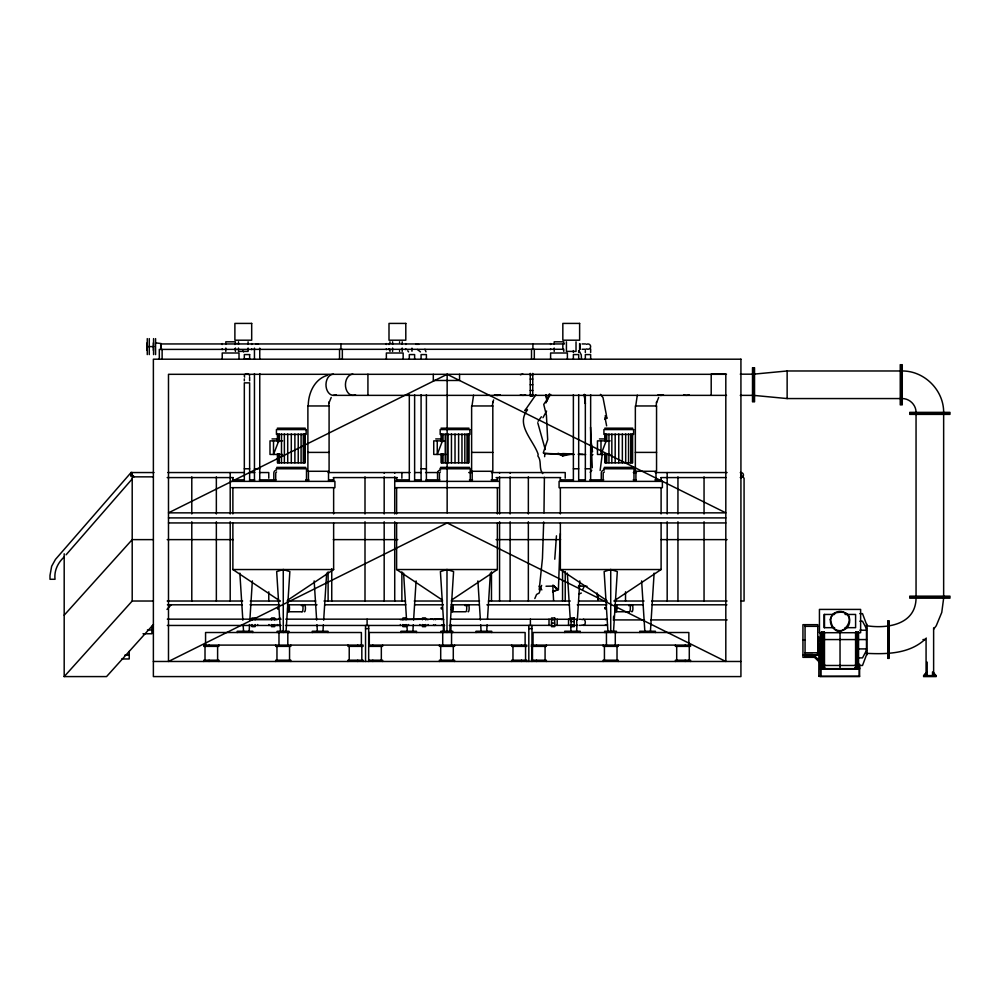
<?xml version="1.0" encoding="UTF-8"?>
<svg xmlns="http://www.w3.org/2000/svg" width="1000" height="1000" viewBox="0 0 1000 1000"><rect width="100%" height="100%" fill="white"/><g stroke="black" fill="none" stroke-linecap="round" stroke-linejoin="round"><path stroke-width="1.5" d="M537.75 422.738L545.262 449.55M560.337 533.688L558.413 589.587L552.562 591.862M543.675 521.95L542.45 558.475L539.2 589.763M543.987 512.863L544.4 477.312M544.637 456.688L544.788 453.713M818.512 638.237L818.525 636.812M249.175 630.988L249.575 624.738M249.862 620.075L252.35 580.925M286.087 630.988L289.85 571.587L283.263 569.538L276.663 571.587L280.438 630.988M322.987 630.988L323.375 624.825M323.675 620.225L326.662 573.112M412.912 630.988L413.3 624.738M413.6 620.075L416.087 580.925M449.812 630.988L453.587 571.587L446.987 569.538L440.4 571.587L444.162 630.988M486.725 630.988L487.113 624.825M487.5 618.8L490.4 573.112M576.638 630.988L577.038 624.738M577.337 620.075L579.812 580.925M613.55 630.988L617.312 571.587L610.725 569.538L604.138 571.587L607.9 630.988M650.45 630.988L654.125 573.112M554.763 559.2L556.45 535.825M308.25 405.962C308.212 393.225 314.488 378.938 327.65 375.25M328.725 405.962L329.1 401.85M471.987 405.962L473.575 395.175M492.45 405.962L492.837 401.85M613.45 618.488L613.663 616.237M635.712 405.962L637.3 395.175M656.188 405.962L656.575 401.85M818.512 640.875L818.512 642.513L818.512 636.6M916.05 598.175C915.662 624.513 887.7 628.95 866.875 625.763M943.65 598.175L941.762 612.45L936.25 625.763L933.625 629.188M818.512 640.375L818.512 638.75M602.312 453.875L600.138 470.475M329.012 402.85L331.213 397.463M492.738 402.85L493.587 399.95M656.475 402.85L658.675 397.463M547.463 400L549.425 394.2M288.4 607.513L288.65 609.188L288.325 608.475M541.638 585.413L539.2 593.025L536.575 594.45L534.825 598.55M546 402.887L549.225 394.188M278.738 440.875L273.512 454.45L273.512 440.875M442.463 440.875L437.25 454.45L437.25 440.875M606.2 440.875L600.988 454.45L600.988 440.875M527.525 409.875C515.337 424.825 533.5 440.225 538.15 454.288L537.9 456C541.975 461.175 538.513 468.537 542.75 473.612M546.587 411.062L542.962 417.7M582.575 589.663L584.538 585.862M866.475 650.425L862.513 657.887L858.55 657.887M415.75 344.3L418.675 344.312M550.7 394.387L543.737 404.412L546.425 415.3L547.675 439.712L543.288 452.8L543.925 453.462M538.1 421.3L541.375 416.775M535.862 394.787L524.775 410.712L526.75 409.025M279.812 617.75L278.7 618.862M590.2 472.312L591.788 470.262M64.188 557C57.925 562.6 53.975 570.775 55.038 579.275L50 579.275L50 575.388L51.662 566.237L55.462 559.412L130.3 473.413L134.1 476.725M66.087 554.812L132.2 478.913M64.188 615.188L132.2 539.625L153.375 539.625M153.438 624.487L106.55 676.587L64.188 676.587L132.2 601.025L132.2 476.85M166.988 609.425L171.15 604.8M926.275 672.588L923.55 676.587L936.15 676.587L933.425 672.588M927.175 671.95L923.55 675.588L936.15 675.588L932.525 671.95L932.525 675.588M926.338 638.075C910.738 653.75 887.562 654.362 866.875 653.363M130.9 475.112L131.25 472.55M287.688 600.175L333.638 569.538L333.638 523.188M451.413 600.175L497.375 569.538L497.375 523.188M613.875 601.025L661.1 569.538L661.1 523.188M604.825 419.263L606.838 418.2L606.138 413.75L603 397.575L600.462 394.375M447.15 374.312L168.487 512.85L725.812 512.85L447.15 374.312L447.15 512.85M133.038 476.325L133.825 476.488M824.513 667.062L822.038 668.125L824.975 668.125M578.862 594.012L581.35 593.05M276.55 471.962L275.712 472.912L275.7 478.85M552.888 591.225L558.413 589.587L553.875 586.112L546.013 586.213M440.425 471.938L439.45 472.912L439.438 478.85M580.562 585.675L578.375 586.112L587.013 586.25M740.925 472.55L740.275 472.638A2.525 2.525 0 0 1 743.45 475.075A2.525 2.525 0 0 1 740.275 477.5L740.925 477.587M277.175 625.35L279.538 625.037M590.562 454.938L592.925 454.675M755.05 374.025L787.138 370.975L900.7 370.975M604.362 471.925L603.175 472.912L603.162 478.85M574.15 454.487L544.325 453.425L562.062 454.588L562.7 455.925L573.387 453.725L563.925 454.65L562.7 455.925L557.863 453.6M578.538 454.425L585.65 454.525M160.725 343.95L564.45 343.95M582.1 343.95L585.662 343.95M148.125 346.6L153.725 346.6M562.888 349.263L159.325 349.412L159.325 359.2M582.1 349.263L585.662 349.263M726.5 374.175L711.2 374.175L711.2 395.363M740.275 374.175L752.513 374.175M530.25 374.913L532.762 374.913M530.25 379.075L532.762 379.075M530.25 384.762L532.762 384.762M530.25 390.45L532.762 390.45M530.25 394.625L532.762 394.625M333.387 395.363L726.5 395.363M740.275 395.363L752.513 395.363M755.05 395.513L787.138 398.562L900.7 398.562M909.7 412.362L950 412.362M909.7 413.363L950 413.363M909.7 414.375L950 414.375M277.337 428.175L305.262 428.175M441.062 428.175L468.988 428.175M604.8 428.175L632.725 428.175M272 438.938L277.35 438.938M435.737 438.938L441.087 438.938M599.475 438.938L604.812 438.938M282.65 440.875L270 440.875L270 454.45L282.462 454.45M445.075 440.875L433.738 440.875L433.738 454.45L446.2 454.45M610.112 440.875L597.463 440.875L597.463 454.45L609.925 454.45M307.887 452.4L329.087 452.4M471.625 452.4L492.812 452.4M635.35 452.4L656.55 452.4M276.725 467.388L305.875 467.388M440.462 467.388L469.6 467.388M604.188 467.388L633.337 467.388M244.325 468.775L249.625 468.775M254.45 468.775L259.762 468.775M276.087 468.775L306.5 468.775L306.5 481.375M421.087 468.775L426.4 468.775M439.825 468.775L470.238 468.775L470.238 481.375M573.375 468.775L578.688 468.775M585.337 468.775L590.65 468.775M603.562 468.775L633.975 468.775L633.975 481.375M153.975 472.55L130.9 472.55L130.9 476.325M167.887 472.55L243.95 472.55M250.15 472.55L254.812 472.55M259.462 472.55L268.775 472.55L268.775 478.225M328.113 472.55L410.15 472.55M414.775 472.55L420.938 472.55M425.562 472.55L437.9 472.55M468.738 472.55L471.825 472.55M491.475 472.55L565.225 472.55L565.225 478.225M633.325 472.55L636.45 472.55M655.163 472.55L727.1 472.55M133.062 476.85L153.375 476.85M167.2 477.587L233.312 477.587M333.288 477.587L397.262 477.587M496.087 477.587L560.612 477.587M660.987 477.587L726.012 477.587M232.875 479.862L243.725 479.862M249.925 479.862L254.575 479.862M259.225 479.862L276.288 479.862M305.738 479.862L308.837 479.862M328.988 479.862L333.638 479.862M396.613 479.862L409.012 479.862M415.213 479.862L421.413 479.862M426.062 479.862L440.012 479.862M469.462 479.862L472.562 479.862M491.175 479.862L497.375 479.862M560.35 479.862L572.75 479.862M578.95 479.862L585.15 479.862M589.8 479.862L603.75 479.862M633.2 479.862L636.3 479.862M654.9 479.862L661.1 479.862M231.612 481.375L334.913 481.375L334.913 487.663L231.612 487.663M395.337 481.375L498.638 481.375M395.337 487.663L498.638 487.663M168.487 517.9L725.812 517.9M168.487 522.938L725.812 522.938M167.2 539.625L233.312 539.625M333.288 539.625L397.812 539.625M496.087 539.625L560.612 539.625M660.987 539.625L727.1 539.625M232.875 523.188L232.875 569.538L333.638 569.538M396.613 523.188L396.613 569.538L497.375 569.538M560.35 523.188L560.35 569.538L661.1 569.538M909.7 596.163L950 596.163M909.7 597.163L950 597.163M909.7 598.175L950 598.175M132.2 601.025L153.375 601.025M167.2 601.025L242.638 601.025M250.275 601.025L279.938 601.025M287.038 601.025L315.688 601.025M324.038 601.025L405.525 601.025M414.225 601.025L442.525 601.025M451.312 601.025L479.538 601.025M488.387 601.025L570.262 601.025M579.125 601.025L607.275 601.025M614.65 601.025L644.038 601.025M651.725 601.025L727.05 601.025M740.925 601.025L744.075 601.025L744.075 478.225L740.925 475.075M167.4 604.8L242.213 604.8M250 604.8L279.613 604.8M287.413 604.8L317.013 604.8M324.812 604.8L405.85 604.8M415.2 604.8L443.25 604.8M451.05 604.8L479.1 604.8M486.9 604.8L569.5 604.8M577.288 604.8L606.9 604.8M614.688 604.8L642.75 604.8M652.1 604.8L726.9 604.8M451.488 606.688L451.488 609.65M615.225 606.688L615.225 609.65M288.575 611.763L301.962 611.763M452.312 611.763L465.7 611.763A3.55 0.912 -90 0 0 466.7 607.3A3.55 0.912 -90 0 0 465.163 605.712M616.05 611.763L629.425 611.763M859.875 613.638L862.513 613.638L866.475 624.2L866.475 654.925L862.513 665.475L820.2 665.475M834.6 614.45L824.112 614.45L824.112 627.675L834.6 627.675M845.1 614.45L855.6 614.45L855.6 627.675L845.1 627.675M271.512 618.7L274.662 618.7M402.912 618.7L406.062 618.7M422.438 618.7L425.588 618.7M571.05 618.7L574.2 618.7M167.325 619.163L281.1 619.163M285.775 619.163L443.088 619.163M450.887 619.163L552.087 619.275M421.938 619.275L400.387 619.688M425.025 619.275L428.1 619.688M430.462 619.275L432.663 619.275M434.55 619.275L442.688 619.275M555.175 619.275L576.725 619.275L576.725 625.462M579.075 619.275L581.275 619.275M583.162 619.275L606.425 619.275M551.525 619.8L554.675 619.8M613.212 619.913L644.463 619.913M650.662 619.913L727.138 619.913M859.875 621.237L862.513 621.237L866.475 628.7M571.05 621.538L574.2 621.538M551.525 623.1L554.675 623.1M271.512 624.825L274.662 624.825M402.912 624.825L406.062 624.825M422.438 624.825L425.588 624.825M571.05 624.825L574.2 624.825M167.325 625.462L281.1 625.462M285.475 625.462L444.65 625.462M449.325 625.462L552.087 625.35M555.175 625.35L576.725 625.35M579.075 625.35L581.275 625.35M583.162 625.35L606.425 625.35M251.988 625.938L255.138 625.938M402.912 625.938L406.062 625.938M551.525 625.938L554.675 625.938M805.062 626.337L817.75 626.337M365.538 628.612L368.675 628.612M528.812 628.612L531.962 628.612M147.438 629.987L151.888 629.987M859.875 630.212L866.475 630.212M819.438 632.712L860.638 632.712L860.625 609.412L819.438 609.412L819.45 632.712M143 633.763L151.888 633.763L151.888 626.213M821.513 639.562L822.15 639.562M823.85 639.562L856.225 639.562M857.913 639.562L866.475 639.562M922.962 639.562L926.075 639.562L926.075 674.075M802.938 639.788L805.062 639.788M368.825 645.1L526.812 645.1L526.812 646.363L511.7 646.363L511.7 645.1M531.225 645.1L690.55 645.1L690.55 646.363L675.438 646.363L675.438 645.1M368.825 646.363L382.6 646.363L382.6 645.1M531.225 646.363L546.337 646.363L546.337 645.1M820.2 648.2L821.513 648.2M858.55 648.913L866.475 648.913M805.062 652.788L817.75 652.788M817.375 653.188L820.462 653.088L820.462 676.587L859.6 676.587L859.6 664.163M805.062 654.55L812.775 654.55M805.062 654.675L818.85 654.675L818.85 676.388L820.462 676.388M802.938 654.9L817.75 654.9L817.75 624.675L802.938 624.675L802.938 657.337L814.925 657.337M124.775 655.175L129.213 655.175M805.062 656.237L814.725 656.137L817.588 659M121.8 658.962L129.213 658.962L129.213 651.4M368.825 660.212L382.6 660.212L382.6 661.475M531.225 660.212L546.337 660.212L546.337 661.475M153.375 661.475L740.925 661.475M821.513 664.6L824.6 664.6M855.462 664.6L858.55 664.6M855.088 667.725L859.6 667.725M855.088 668.125L859.6 668.125M859.6 668.65L820.2 668.65L820.2 632.362M820.462 669.05L859.6 669.05M818.85 676.287L859.6 676.188M130.9 472.55L132.2 472.55L132.2 475.725M573.562 454L562.65 453.575L562.062 454.588L558.088 453.3M578.237 454.175L582.913 454.363M155.575 342.863L161.175 343.562L161.175 349.412M902.262 370.975C924.412 370.838 943.787 390.213 943.65 412.362M902.262 398.562C909.638 398.512 916.1 404.975 916.05 412.362M417.337 349.438L420.462 351.912M560.35 569.538L606.3 600.175M396.613 569.538L442.562 600.175M232.875 569.538L280.113 601.025M814.725 656.237L819.5 661.012M811.95 654.675L818.85 661.663M553.875 586.112L556.562 588.825L552.987 585.05M407.75 350.812L408.6 351.912M242.763 350.812L243.612 351.912M539.075 586.125L541.838 589.9M605.212 415.675L606.838 418.2M579.325 351.15L581.287 354.925L581.475 359M424.938 349.263L425.975 351.825M596.85 593.237L598.387 600.125L597.288 593.237M545.975 394.925L547.3 400.9M604.95 417.275L606.625 425.85M545.788 394.65L546.737 400.1M584.338 394.325L585.363 403.663L584.2 394.7M591.087 441.337L592.513 451.712M590.55 427.25L592.275 467.725M641.625 580.925L644.812 630.988M567.325 573.112L570.312 620.225M570.6 624.825L571 630.988M477.9 580.925L480.387 620.075M480.675 624.738L481.075 630.988M403.587 573.112L406.488 618.8M406.875 624.825L407.262 630.988M314.163 580.925L316.65 620.075M316.95 624.738L317.337 630.988M239.85 573.112L242.85 620.225M243.137 624.825L243.525 630.988M553.575 600.375L552.812 586.087M943.65 413.925L943.65 596.613M933.625 627.875L933.625 674.038M927.175 662.1L927.175 675.588M916.05 413.925L916.05 596.613M902.262 364.613L902.262 404.913M901.25 364.613L901.25 404.913M900.25 364.613L900.25 404.913M889.087 620.688L889.087 658.438M888.462 620.688L888.462 658.438M887.837 620.688L887.837 658.438M866.875 624.2L866.875 654.925M859.212 669.05L859.212 676.188M858.55 631.9L858.55 668.65M858.225 631.9L858.225 668.65M857.913 631.9L857.913 668.65M856.225 631.9L856.225 668.65M855.9 631.9L855.9 668.65M855.588 632.125L855.588 668.65M840.037 632.125L840.037 668.65M824.488 614.45L824.488 627.675M824.475 632.125L824.475 668.65M824.163 631.9L824.163 668.65M823.85 631.9L823.85 668.65M822.15 631.9L822.038 668.75M821.838 631.9L821.838 668.65M821.513 632.362L821.513 668.65M820.863 669.05L820.863 676.188M819.912 643.787L819.912 653.875M818.175 642.062L818.175 653.138M805.062 624.675L805.062 657.337M787.138 370.975L787.138 398.562M754.538 367.65L754.538 401.887M753.525 367.65L753.525 401.887M752.513 367.65L752.513 401.887M704.05 476.85L704.05 513.975M704.05 521.75L704.05 601.025M690.55 661.475L690.55 660.212L675.438 660.212L675.438 661.475M689.287 646.363L689.287 660.212M688.85 646.363L688.85 632.513L533.038 632.513L533.038 646.363M685.2 645.1L685.2 646.363M685.2 660.212L685.2 661.475M677.95 476.85L677.95 513.975M677.95 521.75L677.95 601.025M676.7 646.363L676.7 660.212M667.175 472.55L667.175 513.975M667.175 521.75L667.175 601.025M661.1 477.837L661.1 481.375M661.1 487.663L661.1 513.925M655.987 471.287L655.987 481.375M655.4 632.513L655.4 631.25L639.788 631.25L639.788 632.513M635.913 471.287L635.913 481.375M632.612 433.988L632.612 462.812L604.913 462.812L604.913 453.713M632.15 433.988L632.15 462.812M630.763 433.988L630.763 462.812M628.562 433.988L628.562 462.812M625.688 433.988L625.688 462.812M625.525 591.812L625.525 601.025M622.35 433.988L622.35 462.812M618.763 433.988L618.763 462.812M618.288 645.1L618.288 646.363L603.162 646.363L603.162 645.1M618.288 661.475L618.288 660.212L603.162 660.212L603.162 661.475M617.025 646.363L617.025 660.212M616.425 632.513L616.425 631.25L604.65 631.25L604.65 632.513M615.175 433.988L615.175 462.812M615.288 632.513L615.288 645.1M611.838 433.988L611.838 462.812M610.725 569.538L610.725 632.513M608.962 433.988L608.962 462.812M606.763 433.988L606.763 441.575M606.763 453.713L606.763 462.812M606.438 632.513L606.438 646.363M605.375 433.988L605.375 441.575M605.375 453.713L605.375 462.812M604.913 433.988L604.913 440.05M604.425 646.363L604.425 660.212M601.275 478.85L601.275 473.062A3.025 3.025 0 0 1 604.3 470.037M590.65 348.938L590.65 352.512M590.65 359.2L590.65 354.575L585.337 354.575L585.337 359.2M590.65 394.7L590.638 481.375M585.337 350.588L585.337 352.512M585.337 394.7L585.35 481.375M580.212 632.513L580.212 631.25L564.725 631.25L564.725 632.513M580.037 343.95L580.037 349.263M579.625 343.562L579.625 349.637M578.688 350.588L578.688 352.512M578.688 359.2L578.688 354.575L573.375 354.575L573.375 359.2M578.688 394.7L578.688 481.375M576.025 341.812L576.025 351.4L566.425 351.4L566.425 341.812M573.375 350.588L573.375 352.512M573.375 394.7L573.387 481.375M568.538 619.163L568.538 625.462M567.388 359.113L567.388 353L550.6 353L550.6 359.113M565.225 571.487L565.225 601.025M563.787 343.35L563.787 341.812L554.2 341.812L554.2 344.375M563.787 349.175L563.787 351.4M562.837 343.562L562.837 349.637M562.55 569.938L562.55 601.025M560.35 477.837L560.35 481.375M560.35 487.663L560.35 513.925M557.2 619.163L557.2 625.462M554.2 348.038L554.2 351.4M550.6 343.562L550.6 344.487M550.6 348.725L550.6 349.637M549.012 619.163L549.012 625.462M545.075 646.363L545.075 660.212M536.562 645.1L536.562 646.363M536.562 660.212L536.562 661.475M534.312 349.412L534.312 359.2M532.913 343.8L532.913 349.412M532.762 373.387L532.762 396.15L530.25 396.15L530.25 373.387M532.475 646.363L532.475 660.212M531.962 625.462L531.962 661.475M531.512 349.412L531.512 359.2M530.388 619.163L530.388 625.462M528.812 625.462L528.812 661.475M528.35 476.85L528.35 513.975M528.35 521.75L528.35 601.025M526.812 661.475L526.812 660.212L511.7 660.212L511.7 661.475M525.562 646.363L525.562 660.212M525.125 646.363L525.125 632.513L369.3 632.513L369.3 646.363M521.462 645.1L521.462 646.363M521.462 660.212L521.462 661.475M512.962 646.363L512.962 660.212M510.125 472.55L510.125 473.288M510.125 476.85L510.125 513.975M510.125 521.75L510.125 601.025M499.575 472.55L499.575 473.288M499.575 476.85L499.575 513.975M499.575 521.75L499.575 601.025M497.375 477.837L497.375 481.375M497.375 487.663L497.375 513.925M492.262 471.287L492.262 481.375M491.675 632.513L491.675 631.25L476.05 631.25L476.05 632.513M491.475 571.85L491.475 601.025M472.175 471.287L472.175 481.375M468.888 433.988L468.888 462.812L441.175 462.812L441.175 453.713M468.413 433.988L468.413 462.812M467.025 433.988L467.025 462.812M464.825 433.988L464.825 462.812M461.962 433.988L461.962 462.812M459.55 374.312L459.55 380.475L433.3 380.475L433.3 374.312M458.612 433.988L458.612 462.812M455.025 433.988L455.025 462.812M454.55 645.1L454.55 646.363L439.438 646.363L439.438 645.1M454.55 661.475L454.55 660.212L439.438 660.212L439.438 661.475M453.288 646.363L453.288 660.212M452.688 632.513L452.688 631.25L440.925 631.25L440.925 632.513M451.45 433.988L451.45 462.812M451.55 632.513L451.55 645.1M450.925 624.525L450.925 632.225M448.1 433.988L448.1 462.812M446.987 569.538L446.987 632.513M445.238 433.988L445.238 462.812M443.375 624.525L443.375 632.225M443.038 433.988L443.038 441.575M443.038 453.713L443.038 462.812M442.713 632.513L442.713 646.363M441.65 433.988L441.65 441.575M441.65 453.713L441.65 462.812M441.175 433.988L441.175 441.575M440.7 646.363L440.7 660.212M437.55 478.85L437.55 473.062A3.025 3.025 0 0 1 440.575 470.037M428.1 624.538L428.1 625.462M426.4 359.2L426.4 354.575L421.087 354.575L421.087 359.2M426.4 394.7L426.388 481.375M425.588 619.8L425.588 617.975L422.438 617.975L422.438 619.8M425.588 624.538L425.588 626.65L422.438 626.65L422.438 624.538M421.087 394.7L421.1 481.375M419.913 624.538L419.913 625.462M416.475 632.513L416.475 631.25L401 631.25L401 632.513M414.625 359.212L414.625 354.575L409.312 354.575L409.312 359.212M414.625 394.775L414.625 481.375M411.962 348.15L411.962 351.238M409.312 394.775L409.312 481.375M408.575 624.538L408.575 625.462M406.062 619.8L406.062 617.975L402.912 617.975L402.912 619.8M406.062 624.538L406.062 626.65L402.912 626.65L402.912 624.538M405.8 343.562L405.8 344.45M405.8 348.75L405.8 349.637M403.162 359.113L403.162 353L386.362 353L386.362 359.113M402.2 341.812L402.2 344.375M402.2 348.038L402.2 351.4M401.875 472.55L401.875 478.225M401.875 571.85L401.875 601.025M400.387 624.538L400.387 625.462M399.562 341.812L399.562 342.55M399.562 350.662L399.562 351.4M396.613 477.837L396.613 481.375M396.613 487.663L396.613 513.925M394.725 472.55L394.725 473.288M394.725 476.85L394.725 513.975M394.725 521.75L394.725 601.025M392.6 341.812L392.6 344.375M392.6 348.038L392.6 351.4M389.963 341.812L389.963 343.35M389.963 349.175L389.963 351.4M389 343.562L389 344.487M389 348.725L389 349.637M386.362 343.562L386.362 344.487M386.362 348.725L386.362 349.637M384.175 472.55L384.175 473.288M384.175 476.85L384.175 513.975M384.175 521.75L384.175 601.025M381.337 646.363L381.337 660.212M372.825 645.1L372.825 646.363M372.825 660.212L372.825 661.475M368.675 625.462L368.675 661.475M367.925 374.175L367.925 395.363M367.1 619.163L367.1 625.462M365.538 625.462L365.538 661.475M365 476.85L365 513.975M365 521.75L365 601.025M363.088 661.475L363.088 660.212L347.975 660.212L347.975 661.475M361.825 646.363L361.825 660.212M361.388 646.363L361.388 632.513L205.562 632.513L205.562 646.363M357.738 645.1L357.738 646.363M357.738 660.212L357.738 661.475M349.225 646.363L349.225 660.212M347.975 645.1L347.975 646.363L363.088 646.363L363.088 645.1L203.75 645.1L203.75 646.363L218.875 646.363L218.875 645.1M342.337 349.412L342.337 359.2M340.938 343.8L340.938 349.412M339.538 349.412L339.538 359.2M333.638 477.837L333.638 481.375M333.638 487.663L333.638 513.925M331.75 568.787L331.75 601.025M328.525 471.287L328.525 481.375M328.113 571.85L328.113 601.025M327.938 632.513L327.938 631.25L312.312 631.25L312.312 632.513M308.438 471.287L308.438 481.375M305.15 433.988L305.15 462.812L277.438 462.812L277.438 453.713M304.675 433.988L304.675 462.812M303.3 433.988L303.3 462.812M301.087 433.988L301.087 462.812M298.225 433.988L298.225 462.812M294.887 433.988L294.887 462.812M291.3 433.988L291.3 462.812M290.812 645.1L290.812 646.363L275.7 646.363L275.7 645.1M290.812 661.475L290.812 660.212L275.7 660.212L275.7 661.475M289.55 646.363L289.55 660.212M288.962 632.513L288.962 631.25L277.188 631.25L277.188 632.513M287.712 433.988L287.712 462.812M287.812 632.513L287.812 645.1M284.375 433.988L284.375 462.812M283.263 569.538L283.263 632.513M281.5 433.988L281.5 462.812M279.3 433.988L279.3 441.575M279.3 453.713L279.3 462.812M278.975 632.513L278.975 646.363M277.913 433.988L277.913 441.575M277.913 453.713L277.913 462.812M277.438 433.988L277.438 441.575M277.175 619.688L249.475 619.688M277.175 624.538L277.175 625.462M276.962 646.363L276.962 660.212M274.662 619.8L274.662 617.975L271.512 617.975L271.512 619.8M274.662 624.538L274.662 626.65L271.512 626.65L271.512 624.538M273.812 478.85L273.812 473.062A3.025 3.025 0 0 1 276.438 470.062M268.988 624.538L268.988 625.462M268.775 591.812L268.775 601.025M259.762 359L259.762 348.162A2.65 1.875 0 0 1 259.413 349.1M259.762 373.612L259.75 481.375M257.663 624.538L257.663 625.462M255.138 619.8L255.138 617.975L251.988 617.975L251.988 619.8M255.138 624.538L255.138 626.65L251.988 626.65L251.988 624.538M254.45 348.162L254.45 359M254.45 373.612L254.462 481.375M252.738 632.513L252.738 631.25L237.262 631.25L237.262 632.513M251.688 343.562L251.688 344.45M251.688 348.75L251.688 349.637M249.625 377.225L249.625 380.8M249.625 481.375L249.625 382.863L244.325 382.863L244.325 481.375M249.475 624.538L249.475 625.462M248.088 341.812L248.088 344.375M248.088 348.038L248.088 351.4L238.487 351.4L238.487 348.038M244.325 378.875L244.325 380.8M239.013 359.113L239.013 353L222.213 353L222.213 359.113M238.487 341.812L238.487 344.375M235.413 344.375L235.413 341.812L225.812 341.812L225.812 344.375M235.413 348.038L235.413 351.4M234.887 343.562L234.887 344.487M234.887 348.725L234.887 349.637M232.875 477.837L232.875 481.375M232.875 487.663L232.875 513.925M230.2 472.55L230.2 513.975M230.2 521.75L230.2 601.025M225.812 348.038L225.812 351.4M222.213 343.562L222.213 344.487M222.213 348.725L222.213 349.637M218.875 661.475L218.875 660.212L203.75 660.212L203.75 661.475M217.613 646.363L217.613 660.212M216.35 476.85L216.35 513.975M216.35 521.75L216.35 601.025M209.088 645.1L209.088 646.363M209.088 660.212L209.088 661.475M205.012 646.363L205.012 660.212M191.788 476.85L191.788 513.975M191.788 521.75L191.788 601.025M162.125 349.412L162.125 359.2M160.725 343.8L160.725 349.412M155.575 338.612L155.575 354.6M153.575 338.612L153.575 354.6M153.375 342.875L153.375 350.337M149.275 338.612L149.275 354.6M147.275 338.612L147.275 354.6M147.075 342.875L147.075 350.337M64.188 553.775L64.188 676.587M244.675 377.113A2.65 2.3 0 0 1 246.287 373.738A2.65 2.3 0 0 1 249.625 375.962M255.787 344.3A2.65 2.65 0 0 1 258.438 344.3M586.675 344.3A2.65 2.65 0 0 1 590.65 346.6A2.65 2.65 0 0 1 586.675 348.9M433.475 619.688A3.038 2.15 -90 0 1 435.625 619.688M435.625 624.95A3.038 2.15 -90 0 1 433.475 624.95M443.762 624.95A3.038 2.15 -90 0 1 441.625 624.95M441.625 619.688A3.038 2.15 -90 0 1 443.762 619.688M582.087 619.688A3.038 2.15 -90 0 1 585.312 622.312A3.038 2.15 -90 0 1 582.087 624.95M607.5 624.95A3.038 2.15 -90 0 1 605.35 624.95M605.35 619.688A3.038 2.15 -90 0 1 607.5 619.688M287.688 607.3A3.55 0.912 90 0 1 289.175 605.5A3.55 0.912 90 0 1 288.962 611.438A3.55 0.912 90 0 1 287.663 608.225M301.438 605.712A3.55 0.912 -90 0 1 302.975 607.3A3.55 0.912 -90 0 1 301.85 611.65M303.863 605.712A3.55 0.912 90 0 1 305.4 607.3A3.55 0.912 90 0 1 304.275 611.65M451.425 607.3A3.55 0.912 90 0 1 452.837 605.312A3.55 0.912 90 0 1 452.837 611.125A3.55 0.912 90 0 1 451.425 609.138M467.6 605.712A3.55 0.912 90 0 1 469.137 607.3A3.55 0.912 90 0 1 468.013 611.65M615.163 607.3A3.55 0.912 90 0 1 616.575 605.312A3.55 0.912 90 0 1 616.575 611.125A3.55 0.912 90 0 1 615.163 609.138M628.775 605.712A3.55 0.912 -90 0 1 630.312 607.3A3.55 0.912 -90 0 1 629.188 611.65M631.337 605.712A3.55 0.912 90 0 1 632.575 605.5A3.55 0.912 90 0 1 632.737 610.25A3.55 0.912 90 0 1 631.525 611.287M689.013 394.712A10.6 7.488 -90 0 1 683.863 394.712M658.275 394.712A10.6 7.488 -90 0 0 663.425 394.712A10.6 7.488 -90 0 1 658.363 394.712M525.562 394.712A10.6 7.488 -90 0 1 520.413 394.712M520.413 374.812A10.6 7.488 -90 0 1 522.987 374.175M499.688 394.712A10.6 7.488 -90 0 1 494.538 394.712M499.775 394.712A10.6 7.488 -90 0 1 494.625 394.712M355.513 394.712A10.6 7.488 -90 0 1 345.55 386.613A10.6 7.488 -90 0 1 352.938 374.175M336.05 394.712A10.6 7.488 -90 0 1 326.087 386.613A10.6 7.488 -90 0 1 333.475 374.175M277.562 607.962C277.8 611.5 278.4 605.525 277.562 607.962M441.287 607.962C441.512 611.45 442.15 605.7 441.287 607.962M452.062 607.962C452.275 611.45 452.925 605.7 452.062 607.962M605.025 607.962C605.237 611.45 605.887 605.7 605.025 607.962M615.788 607.962C616.013 611.45 616.65 605.7 615.788 607.962M830.375 619.3C836.775 652.588 867.412 605.438 834.4 613.112A9.637 9.637 0 0 0 830.375 619.3M447.15 522.938L168.487 661.475L168.487 374.312L725.812 374.312L725.812 661.475L447.15 522.938M251.688 323.413L234.887 323.413L234.887 340.2L251.688 340.2L251.688 323.413M405.8 323.413L389 323.413L389 340.2L405.8 340.2L405.8 323.413M579.625 323.413L562.837 323.413L562.837 340.2L579.625 340.2L579.625 323.413M249.625 354.575L244.325 354.575L244.325 358.862L249.625 358.862L249.625 354.575M740.925 359.2L153.375 359.2L153.375 676.587L740.925 676.587L740.925 359.2M329.087 405.962L307.887 405.962L307.887 471.287L329.087 471.287L329.087 405.962M492.812 405.962L471.625 405.962L471.625 471.287L492.812 471.287L492.812 405.962M656.55 405.962L635.35 405.962L635.35 471.287L656.55 471.287L656.55 405.962M306.15 429.562L276.438 429.562L276.438 434.412L306.15 434.412L306.15 429.562M469.888 429.562L440.175 429.562L440.175 434.412L469.888 434.412L469.888 429.562M633.612 429.562L603.913 429.562L603.913 434.412L633.612 434.412L633.612 429.562M662.375 481.375L559.075 481.375L559.075 487.663L662.375 487.663L662.375 481.375M554.675 617.975L551.525 617.975L551.525 626.65L554.675 626.65L554.675 617.975M574.2 617.975L571.05 617.975L571.05 626.65L574.2 626.65L574.2 617.975M833.775 628.387A9.637 9.637 0 0 0 849.513 622.812A9.637 9.637 0 0 0 836.812 611.975A9.637 9.637 0 0 0 833.775 628.387"/></g></svg>
